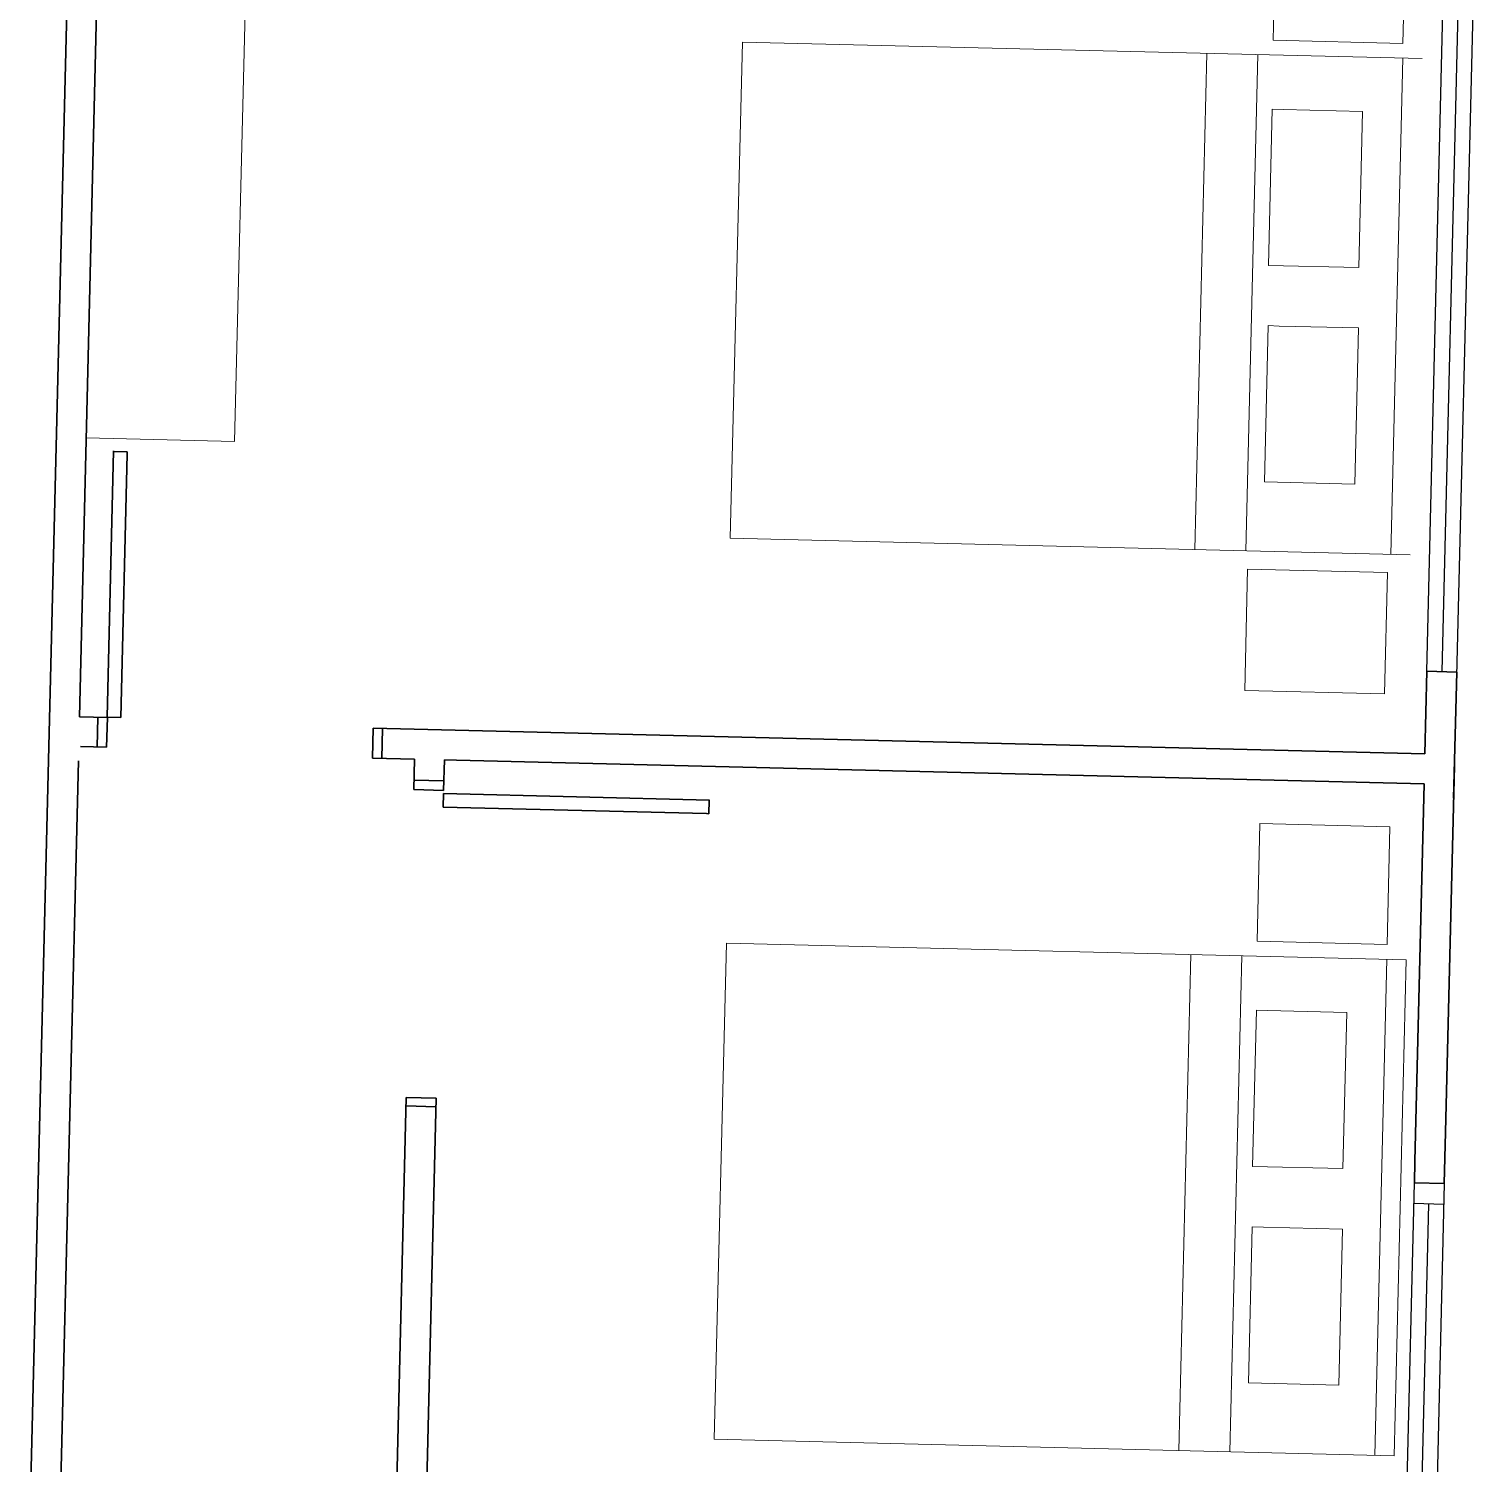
# Model space of a CAD drawing. Header units: millimetres. Extents: x 1418 to 1811, y 1796 to 1956.
# Drawn here: x 1467.222 to 1470.61, y 1837.46 to 1840.817 of the extents above; entities that cross this region are included whole.
import ezdxf

# ---------------------------------------------------------------- set-up
doc = ezdxf.new("R2010")
doc.units = ezdxf.units.MM
for name, color, linetype, lineweight in [('JANELAS', 5, 'Continuous', 25), ('layout', 253, 'Continuous', 13), ('LINHAGROSSA', 7, 'Continuous', 30)]:
    doc.layers.add(name, color=color, linetype=linetype, lineweight=lineweight)

msp = doc.modelspace()

# ---------------------------------------------------------------- linework, layer by layer
at = {"layer": 'JANELAS'}
for p, q in [((1470.4946, 1839.3137), (1470.5399, 1841.1734)), ((1470.61, 1841.1717), (1470.5575, 1839.0164)), ((1470.5742, 1841.1411), (1470.5297, 1839.3129)), ((1470.4272, 1836.5444), (1470.4655, 1838.1167)), ((1470.5356, 1838.115), (1470.4634, 1835.1502)), ((1470.5344, 1838.0659), (1470.4643, 1838.0676)), ((1470.4752, 1837.0738), (1470.4993, 1838.0667))]:
    msp.add_line(p, q, dxfattribs=at)
at = {"layer": 'layout'}
for p, q in [((1467.7383, 1841.2827), (1467.7034, 1839.8515)), ((1468.8922, 1840.7867), (1468.8639, 1839.6252)), ((1470.4839, 1840.7479), (1468.8922, 1840.7867)), ((1469.9795, 1840.7602), (1469.9512, 1839.5987)), ((1470.0989, 1840.7573), (1470.0706, 1839.5958)), ((1470.4104, 1839.5875), (1470.4387, 1840.749)), ((1470.124, 1840.2639), (1470.1329, 1840.6298)), ((1470.1329, 1840.6298), (1470.159, 1840.6289)), ((1470.159, 1840.6289), (1470.3445, 1840.6244)), ((1470.3445, 1840.6244), (1470.3356, 1840.2588)), ((1470.3356, 1840.2588), (1470.124, 1840.2639)), ((1470.1143, 1839.757), (1470.1232, 1840.1229)), ((1470.1232, 1840.1229), (1470.1493, 1840.122)), ((1470.1493, 1840.122), (1470.3348, 1840.1175)), ((1470.3348, 1840.1175), (1470.3259, 1839.7519)), ((1467.7034, 1839.8515), (1467.3561, 1839.86)), ((1470.3259, 1839.7519), (1470.1143, 1839.757)), ((1468.8639, 1839.6252), (1470.4556, 1839.5864)), ((1468.8549, 1838.6774), (1468.8266, 1837.5159)), ((1470.4466, 1838.6387), (1468.8549, 1838.6774)), ((1469.9422, 1838.6509), (1469.9139, 1837.4894)), ((1470.0616, 1838.648), (1470.0333, 1837.4865)), ((1470.3731, 1837.4783), (1470.4014, 1838.6398)), ((1470.4183, 1837.4772), (1470.4466, 1838.6387)), ((1470.0867, 1838.1546), (1470.0956, 1838.5205)), ((1470.0956, 1838.5205), (1470.1217, 1838.5196)), ((1470.1217, 1838.5196), (1470.3072, 1838.5151)), ((1470.3072, 1838.5151), (1470.2983, 1838.1495)), ((1470.2983, 1838.1495), (1470.0867, 1838.1546)), ((1470.077, 1837.6478), (1470.0859, 1838.0137)), ((1470.0859, 1838.0137), (1470.112, 1838.0127)), ((1470.112, 1838.0127), (1470.2975, 1838.0082)), ((1470.2975, 1838.0082), (1470.2886, 1837.6426)), ((1470.2886, 1837.6426), (1470.077, 1837.6478)), ((1468.8266, 1837.5159), (1470.4183, 1837.4772))]:
    msp.add_line(p, q, dxfattribs=at)
for points in [[(1470.1346, 1840.7911), (1470.1413, 1841.0664), (1470.4456, 1841.059), (1470.4389, 1840.7837)], [(1470.0683, 1839.2687), (1470.0752, 1839.5528), (1470.4029, 1839.5448), (1470.396, 1839.2607)], [(1470.0974, 1838.6818), (1470.1041, 1838.9572), (1470.4083, 1838.9498), (1470.4016, 1838.6744)]]:
    msp.add_lwpolyline(points, close=True, dxfattribs=at)
at = {"layer": 'LINHAGROSSA'}
for p, q in [((1467.3224, 1841.3534), (1467.2677, 1839.1061)), ((1467.3907, 1841.2816), (1467.3403, 1839.2075)), ((1467.4203, 1839.8295), (1467.4051, 1839.2067)), ((1467.4523, 1839.8277), (1467.4203, 1839.8285)), ((1467.4372, 1839.2059), (1467.4522, 1839.822)), ((1467.4522, 1839.822), (1467.4523, 1839.8277)), ((1470.4946, 1839.3137), (1470.4899, 1839.1204)), ((1470.5647, 1839.312), (1470.4946, 1839.3137)), ((1470.5575, 1839.0164), (1470.5647, 1839.312)), ((1467.4057, 1839.2059), (1467.3403, 1839.2075)), ((1467.3832, 1839.2065), (1467.3815, 1839.1364)), ((1467.4057, 1839.2059), (1467.4039, 1839.1359)), ((1467.4051, 1839.2067), (1467.4372, 1839.2059)), ((1468.0274, 1839.1453), (1468.0282, 1839.1803)), ((1470.4899, 1839.1204), (1468.0282, 1839.1803)), ((1468.0497, 1839.1798), (1468.048, 1839.1097)), ((1467.4039, 1839.1359), (1467.3423, 1839.1374)), ((1468.0274, 1839.1453), (1468.0265, 1839.1103)), ((1467.2677, 1839.1061), (1467.222, 1837.2275)), ((1467.3378, 1839.1044), (1467.292, 1837.2258)), ((1468.1246, 1839.1079), (1468.0265, 1839.1103)), ((1468.1228, 1839.0368), (1468.1246, 1839.1079)), ((1468.1929, 1839.0351), (1468.1946, 1839.1062)), ((1468.2228, 1839.1055), (1468.1946, 1839.1062)), ((1470.4882, 1839.0503), (1468.2228, 1839.1055)), ((1470.5385, 1838.235), (1470.5594, 1839.0922)), ((1468.1934, 1839.0574), (1468.1234, 1839.0591)), ((1470.4667, 1838.1667), (1470.4882, 1839.0503)), ((1470.4874, 1839.0181), (1470.4882, 1839.0503)), ((1468.1929, 1839.0351), (1468.1228, 1839.0368)), ((1468.1927, 1839.0276), (1468.1919, 1838.9955)), ((1468.8155, 1839.0124), (1468.1927, 1839.0276)), ((1468.1919, 1838.9955), (1468.8079, 1838.9805)), ((1468.8136, 1838.9804), (1468.8144, 1839.0124)), ((1468.8079, 1838.9805), (1468.8136, 1838.9804)), ((1468.0597, 1836.4452), (1468.1053, 1838.3164)), ((1468.1053, 1838.3164), (1468.1754, 1838.3147)), ((1468.1336, 1836.6002), (1468.1754, 1838.3147)), ((1468.1048, 1838.2962), (1468.1749, 1838.2945)), ((1470.5356, 1838.115), (1470.5385, 1838.235)), ((1470.4655, 1838.1167), (1470.4667, 1838.1667)), ((1470.4655, 1838.1167), (1470.5356, 1838.115))]:
    msp.add_line(p, q, dxfattribs=at)

doc.saveas('drawing.dxf')
